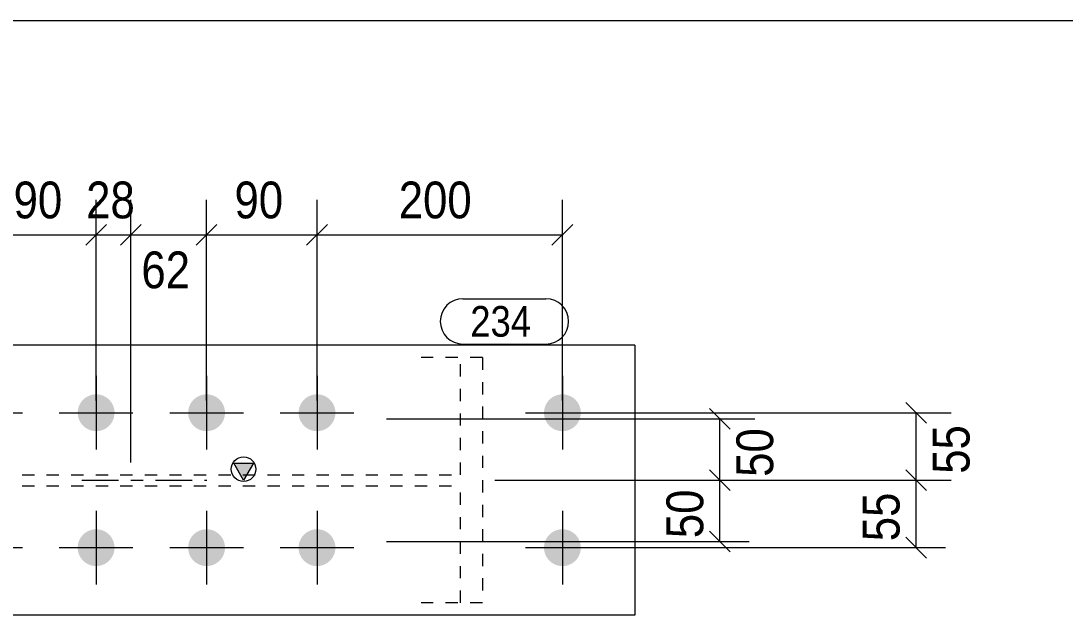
# Model space of a CAD drawing. Header units: millimetres. Extents: x 2 to 579, y 1 to 825.
# Drawn here: x 258.4 to 343.5, y 776.5 to 825 of the extents above; entities that cross this region are included whole.
import ezdxf

# ---------------------------------------------------------------- set-up
doc = ezdxf.new("R2010")
doc.units = ezdxf.units.MM
for name, pattern in [('XKITLINE00', [0]), ('XKITLINE01', [4, 1, -1, 1, -1]), ('XKITLINE02', [4, 2, -2]), ('XKITLINE03', [6, 3, -1, 1, -1])]:
    doc.linetypes.add(name, pattern=pattern)
for name, color, linetype, lineweight in [('Bolt', 3, 'Continuous', 0), ('Dimensions', 7, 'Continuous', 0), ('DrawingSheet', 5, 'Continuous', 0), ('Part', 2, 'Continuous', 0), ('PartMark', 7, 'Continuous', 0)]:
    doc.layers.add(name, color=color, linetype=linetype, lineweight=lineweight)
doc.styles.add('ARIAL', font='ARIAL.TTF')

# ---------------------------------------------------------------- blocks, each defined once
blk = doc.blocks.new('*A38')
at = {"layer": 'Bolt', "color": 3, "linetype": 'XKITLINE02', "lineweight": 0}
for p, q in [((288.239, 792.55), (293.737, 792.55)), ((288.239, 782.55), (293.737, 782.55))]:
    blk.add_line(p, q, dxfattribs=at)
blk = doc.blocks.new('*A39')
at = {"layer": 'Bolt'}
for points in [[(264.608, 794.55), (264.645, 794.548), (264.681, 794.546), (264.718, 794.543), (264.755, 794.539), (264.791, 794.534), (264.827, 794.528), (264.864, 794.521), (264.9, 794.514), (264.935, 794.505), (264.971, 794.496), (265.006, 794.485), (265.041, 794.474), (265.076, 794.462), (265.111, 794.449), (265.145, 794.436), (265.179, 794.421), (265.212, 794.406), (265.245, 794.39), (265.278, 794.373), (265.31, 794.355), (265.342, 794.337), (265.373, 794.317), (265.404, 794.297), (265.435, 794.276), (265.465, 794.255), (265.494, 794.233), (265.523, 794.21), (265.551, 794.186), (265.578, 794.161), (265.605, 794.136), (265.632, 794.111), (265.657, 794.084), (265.682, 794.057), (265.707, 794.03), (265.73, 794.002), (265.753, 793.973), (265.776, 793.944), (265.797, 793.914), (265.818, 793.883), (265.838, 793.852), (265.858, 793.821), (265.876, 793.789), (265.894, 793.757), (265.911, 793.724), (265.927, 793.691), (265.942, 793.658), (265.957, 793.624), (265.97, 793.59), (265.983, 793.555), (265.995, 793.521), (266.006, 793.485), (266.017, 793.45), (266.026, 793.414), (266.035, 793.379), (266.042, 793.343), (266.049, 793.306), (266.055, 793.27), (266.06, 793.234), (266.064, 793.197), (266.067, 793.16), (266.069, 793.124), (266.07, 793.087), (266.071, 793.05), (266.07, 793.013), (266.069, 792.976), (266.067, 792.94), (266.064, 792.903), (266.06, 792.866), (266.055, 792.83), (266.049, 792.794), (266.042, 792.757), (266.035, 792.721), (266.026, 792.686), (266.017, 792.65), (266.006, 792.615), (265.995, 792.579), (265.983, 792.545), (265.97, 792.51), (265.957, 792.476), (265.942, 792.442), (265.927, 792.409), (265.911, 792.376), (265.894, 792.343), (265.876, 792.311), (265.858, 792.279), (265.838, 792.248), (265.818, 792.217), (265.797, 792.186), (265.776, 792.156), (265.753, 792.127), (265.73, 792.098), (265.707, 792.07), (265.682, 792.043), (265.657, 792.016), (265.632, 791.989), (265.605, 791.964), (265.578, 791.939), (265.551, 791.914), (265.523, 791.89), (265.494, 791.867), (265.465, 791.845), (265.435, 791.824), (265.404, 791.803), (265.373, 791.783), (265.342, 791.763), (265.31, 791.745), (265.278, 791.727), (265.245, 791.71), (265.212, 791.694), (265.179, 791.679), (265.145, 791.664), (265.111, 791.651), (265.076, 791.638), (265.041, 791.626), (265.006, 791.615), (264.971, 791.604), (264.935, 791.595), (264.9, 791.586), (264.864, 791.579), (264.827, 791.572), (264.791, 791.566), (264.755, 791.561), (264.718, 791.557), (264.681, 791.554), (264.645, 791.552), (264.608, 791.55), (264.571, 791.55), (264.534, 791.55), (264.497, 791.552), (264.461, 791.554), (264.424, 791.557), (264.387, 791.561), (264.351, 791.566), (264.315, 791.572), (264.278, 791.579), (264.242, 791.586), (264.206, 791.595), (264.171, 791.604), (264.136, 791.615), (264.1, 791.626), (264.066, 791.638), (264.031, 791.651), (263.997, 791.664), (263.963, 791.679), (263.93, 791.694), (263.897, 791.71), (263.864, 791.727), (263.832, 791.745), (263.8, 791.763), (263.768, 791.783), (263.738, 791.803), (263.707, 791.824), (263.677, 791.845), (263.648, 791.867), (263.619, 791.89), (263.591, 791.914), (263.564, 791.939), (263.537, 791.964), (263.51, 791.989), (263.485, 792.016), (263.46, 792.043), (263.435, 792.07), (263.411, 792.098), (263.388, 792.127), (263.366, 792.156), (263.345, 792.186), (263.324, 792.217), (263.304, 792.248), (263.284, 792.279), (263.266, 792.311), (263.248, 792.343), (263.231, 792.376), (263.215, 792.409), (263.2, 792.442), (263.185, 792.476), (263.171, 792.51), (263.159, 792.545), (263.147, 792.579), (263.136, 792.615), (263.125, 792.65), (263.116, 792.686), (263.107, 792.721), (263.1, 792.757), (263.093, 792.794), (263.087, 792.83), (263.082, 792.866), (263.078, 792.903), (263.075, 792.94), (263.073, 792.976), (263.071, 793.013), (263.071, 793.05), (263.071, 793.087), (263.073, 793.124), (263.075, 793.16), (263.078, 793.197), (263.082, 793.234), (263.087, 793.27), (263.093, 793.306), (263.1, 793.343), (263.107, 793.379), (263.116, 793.414), (263.125, 793.45), (263.136, 793.485), (263.147, 793.521), (263.159, 793.555), (263.171, 793.59), (263.185, 793.624), (263.2, 793.658), (263.215, 793.691), (263.231, 793.724), (263.248, 793.757), (263.266, 793.789), (263.284, 793.821), (263.304, 793.852), (263.324, 793.883), (263.345, 793.914), (263.366, 793.944), (263.388, 793.973), (263.411, 794.002), (263.435, 794.03), (263.46, 794.057), (263.485, 794.084), (263.51, 794.111), (263.537, 794.136), (263.564, 794.161), (263.591, 794.186), (263.619, 794.21), (263.648, 794.233), (263.677, 794.255), (263.707, 794.276), (263.738, 794.297), (263.768, 794.317), (263.8, 794.337), (263.832, 794.355), (263.864, 794.373), (263.897, 794.39), (263.93, 794.406), (263.963, 794.421), (263.997, 794.436), (264.031, 794.449), (264.066, 794.462), (264.1, 794.474), (264.136, 794.485), (264.171, 794.496), (264.206, 794.505), (264.242, 794.514), (264.278, 794.521), (264.315, 794.528), (264.351, 794.534), (264.387, 794.539), (264.424, 794.543), (264.461, 794.546), (264.497, 794.548), (264.534, 794.55), (264.571, 794.55)], [(273.608, 794.55), (273.645, 794.548), (273.681, 794.546), (273.718, 794.543), (273.755, 794.539), (273.791, 794.534), (273.827, 794.528), (273.864, 794.521), (273.9, 794.514), (273.935, 794.505), (273.971, 794.496), (274.006, 794.485), (274.041, 794.474), (274.076, 794.462), (274.111, 794.449), (274.145, 794.436), (274.179, 794.421), (274.212, 794.406), (274.245, 794.39), (274.278, 794.373), (274.31, 794.355), (274.342, 794.337), (274.373, 794.317), (274.404, 794.297), (274.435, 794.276), (274.465, 794.255), (274.494, 794.233), (274.523, 794.21), (274.551, 794.186), (274.578, 794.161), (274.605, 794.136), (274.632, 794.111), (274.657, 794.084), (274.682, 794.057), (274.707, 794.03), (274.73, 794.002), (274.753, 793.973), (274.776, 793.944), (274.797, 793.914), (274.818, 793.883), (274.838, 793.852), (274.858, 793.821), (274.876, 793.789), (274.894, 793.757), (274.911, 793.724), (274.927, 793.691), (274.942, 793.658), (274.957, 793.624), (274.97, 793.59), (274.983, 793.555), (274.995, 793.521), (275.006, 793.485), (275.017, 793.45), (275.026, 793.414), (275.035, 793.379), (275.042, 793.343), (275.049, 793.306), (275.055, 793.27), (275.06, 793.234), (275.064, 793.197), (275.067, 793.16), (275.069, 793.124), (275.07, 793.087), (275.071, 793.05), (275.07, 793.013), (275.069, 792.976), (275.067, 792.94), (275.064, 792.903), (275.06, 792.866), (275.055, 792.83), (275.049, 792.794), (275.042, 792.757), (275.035, 792.721), (275.026, 792.686), (275.017, 792.65), (275.006, 792.615), (274.995, 792.579), (274.983, 792.545), (274.97, 792.51), (274.957, 792.476), (274.942, 792.442), (274.927, 792.409), (274.911, 792.376), (274.894, 792.343), (274.876, 792.311), (274.858, 792.279), (274.838, 792.248), (274.818, 792.217), (274.797, 792.186), (274.776, 792.156), (274.753, 792.127), (274.73, 792.098), (274.707, 792.07), (274.682, 792.043), (274.657, 792.016), (274.632, 791.989), (274.605, 791.964), (274.578, 791.939), (274.551, 791.914), (274.523, 791.89), (274.494, 791.867), (274.465, 791.845), (274.435, 791.824), (274.404, 791.803), (274.373, 791.783), (274.342, 791.763), (274.31, 791.745), (274.278, 791.727), (274.245, 791.71), (274.212, 791.694), (274.179, 791.679), (274.145, 791.664), (274.111, 791.651), (274.076, 791.638), (274.041, 791.626), (274.006, 791.615), (273.971, 791.604), (273.935, 791.595), (273.9, 791.586), (273.864, 791.579), (273.827, 791.572), (273.791, 791.566), (273.755, 791.561), (273.718, 791.557), (273.681, 791.554), (273.645, 791.552), (273.608, 791.55), (273.571, 791.55), (273.534, 791.55), (273.497, 791.552), (273.461, 791.554), (273.424, 791.557), (273.387, 791.561), (273.351, 791.566), (273.315, 791.572), (273.278, 791.579), (273.242, 791.586), (273.206, 791.595), (273.171, 791.604), (273.136, 791.615), (273.1, 791.626), (273.066, 791.638), (273.031, 791.651), (272.997, 791.664), (272.963, 791.679), (272.93, 791.694), (272.897, 791.71), (272.864, 791.727), (272.832, 791.745), (272.8, 791.763), (272.768, 791.783), (272.738, 791.803), (272.707, 791.824), (272.677, 791.845), (272.648, 791.867), (272.619, 791.89), (272.591, 791.914), (272.564, 791.939), (272.537, 791.964), (272.51, 791.989), (272.485, 792.016), (272.46, 792.043), (272.435, 792.07), (272.411, 792.098), (272.388, 792.127), (272.366, 792.156), (272.345, 792.186), (272.324, 792.217), (272.304, 792.248), (272.284, 792.279), (272.266, 792.311), (272.248, 792.343), (272.231, 792.376), (272.215, 792.409), (272.2, 792.442), (272.185, 792.476), (272.171, 792.51), (272.159, 792.545), (272.147, 792.579), (272.136, 792.615), (272.125, 792.65), (272.116, 792.686), (272.107, 792.721), (272.1, 792.757), (272.093, 792.794), (272.087, 792.83), (272.082, 792.866), (272.078, 792.903), (272.075, 792.94), (272.073, 792.976), (272.071, 793.013), (272.071, 793.05), (272.071, 793.087), (272.073, 793.124), (272.075, 793.16), (272.078, 793.197), (272.082, 793.234), (272.087, 793.27), (272.093, 793.306), (272.1, 793.343), (272.107, 793.379), (272.116, 793.414), (272.125, 793.45), (272.136, 793.485), (272.147, 793.521), (272.159, 793.555), (272.171, 793.59), (272.185, 793.624), (272.2, 793.658), (272.215, 793.691), (272.231, 793.724), (272.248, 793.757), (272.266, 793.789), (272.284, 793.821), (272.304, 793.852), (272.324, 793.883), (272.345, 793.914), (272.366, 793.944), (272.388, 793.973), (272.411, 794.002), (272.435, 794.03), (272.46, 794.057), (272.485, 794.084), (272.51, 794.111), (272.537, 794.136), (272.564, 794.161), (272.591, 794.186), (272.619, 794.21), (272.648, 794.233), (272.677, 794.255), (272.707, 794.276), (272.738, 794.297), (272.768, 794.317), (272.8, 794.337), (272.832, 794.355), (272.864, 794.373), (272.897, 794.39), (272.93, 794.406), (272.963, 794.421), (272.997, 794.436), (273.031, 794.449), (273.066, 794.462), (273.1, 794.474), (273.136, 794.485), (273.171, 794.496), (273.206, 794.505), (273.242, 794.514), (273.278, 794.521), (273.315, 794.528), (273.351, 794.534), (273.387, 794.539), (273.424, 794.543), (273.461, 794.546), (273.497, 794.548), (273.534, 794.55), (273.571, 794.55)], [(282.608, 794.55), (282.645, 794.548), (282.681, 794.546), (282.718, 794.543), (282.755, 794.539), (282.791, 794.534), (282.827, 794.528), (282.864, 794.521), (282.9, 794.514), (282.935, 794.505), (282.971, 794.496), (283.006, 794.485), (283.041, 794.474), (283.076, 794.462), (283.111, 794.449), (283.145, 794.436), (283.179, 794.421), (283.212, 794.406), (283.245, 794.39), (283.278, 794.373), (283.31, 794.355), (283.342, 794.337), (283.373, 794.317), (283.404, 794.297), (283.435, 794.276), (283.465, 794.255), (283.494, 794.233), (283.523, 794.21), (283.551, 794.186), (283.578, 794.161), (283.605, 794.136), (283.632, 794.111), (283.657, 794.084), (283.682, 794.057), (283.707, 794.03), (283.73, 794.002), (283.753, 793.973), (283.776, 793.944), (283.797, 793.914), (283.818, 793.883), (283.838, 793.852), (283.858, 793.821), (283.876, 793.789), (283.894, 793.757), (283.911, 793.724), (283.927, 793.691), (283.942, 793.658), (283.957, 793.624), (283.97, 793.59), (283.983, 793.555), (283.995, 793.521), (284.006, 793.485), (284.017, 793.45), (284.026, 793.414), (284.035, 793.379), (284.042, 793.343), (284.049, 793.306), (284.055, 793.27), (284.06, 793.234), (284.064, 793.197), (284.067, 793.16), (284.069, 793.124), (284.07, 793.087), (284.071, 793.05), (284.07, 793.013), (284.069, 792.976), (284.067, 792.94), (284.064, 792.903), (284.06, 792.866), (284.055, 792.83), (284.049, 792.794), (284.042, 792.757), (284.035, 792.721), (284.026, 792.686), (284.017, 792.65), (284.006, 792.615), (283.995, 792.579), (283.983, 792.545), (283.97, 792.51), (283.957, 792.476), (283.942, 792.442), (283.927, 792.409), (283.911, 792.376), (283.894, 792.343), (283.876, 792.311), (283.858, 792.279), (283.838, 792.248), (283.818, 792.217), (283.797, 792.186), (283.776, 792.156), (283.753, 792.127), (283.73, 792.098), (283.707, 792.07), (283.682, 792.043), (283.657, 792.016), (283.632, 791.989), (283.605, 791.964), (283.578, 791.939), (283.551, 791.914), (283.523, 791.89), (283.494, 791.867), (283.465, 791.845), (283.435, 791.824), (283.404, 791.803), (283.373, 791.783), (283.342, 791.763), (283.31, 791.745), (283.278, 791.727), (283.245, 791.71), (283.212, 791.694), (283.179, 791.679), (283.145, 791.664), (283.111, 791.651), (283.076, 791.638), (283.041, 791.626), (283.006, 791.615), (282.971, 791.604), (282.935, 791.595), (282.9, 791.586), (282.864, 791.579), (282.827, 791.572), (282.791, 791.566), (282.755, 791.561), (282.718, 791.557), (282.681, 791.554), (282.645, 791.552), (282.608, 791.55), (282.571, 791.55), (282.534, 791.55), (282.497, 791.552), (282.461, 791.554), (282.424, 791.557), (282.387, 791.561), (282.351, 791.566), (282.315, 791.572), (282.278, 791.579), (282.242, 791.586), (282.206, 791.595), (282.171, 791.604), (282.136, 791.615), (282.1, 791.626), (282.066, 791.638), (282.031, 791.651), (281.997, 791.664), (281.963, 791.679), (281.93, 791.694), (281.897, 791.71), (281.864, 791.727), (281.832, 791.745), (281.8, 791.763), (281.768, 791.783), (281.738, 791.803), (281.707, 791.824), (281.677, 791.845), (281.648, 791.867), (281.619, 791.89), (281.591, 791.914), (281.564, 791.939), (281.537, 791.964), (281.51, 791.989), (281.485, 792.016), (281.46, 792.043), (281.435, 792.07), (281.411, 792.098), (281.388, 792.127), (281.366, 792.156), (281.345, 792.186), (281.324, 792.217), (281.304, 792.248), (281.284, 792.279), (281.266, 792.311), (281.248, 792.343), (281.231, 792.376), (281.215, 792.409), (281.2, 792.442), (281.185, 792.476), (281.171, 792.51), (281.159, 792.545), (281.147, 792.579), (281.136, 792.615), (281.125, 792.65), (281.116, 792.686), (281.107, 792.721), (281.1, 792.757), (281.093, 792.794), (281.087, 792.83), (281.082, 792.866), (281.078, 792.903), (281.075, 792.94), (281.073, 792.976), (281.071, 793.013), (281.071, 793.05), (281.071, 793.087), (281.073, 793.124), (281.075, 793.16), (281.078, 793.197), (281.082, 793.234), (281.087, 793.27), (281.093, 793.306), (281.1, 793.343), (281.107, 793.379), (281.116, 793.414), (281.125, 793.45), (281.136, 793.485), (281.147, 793.521), (281.159, 793.555), (281.171, 793.59), (281.185, 793.624), (281.2, 793.658), (281.215, 793.691), (281.231, 793.724), (281.248, 793.757), (281.266, 793.789), (281.284, 793.821), (281.304, 793.852), (281.324, 793.883), (281.345, 793.914), (281.366, 793.944), (281.388, 793.973), (281.411, 794.002), (281.435, 794.03), (281.46, 794.057), (281.485, 794.084), (281.51, 794.111), (281.537, 794.136), (281.564, 794.161), (281.591, 794.186), (281.619, 794.21), (281.648, 794.233), (281.677, 794.255), (281.707, 794.276), (281.738, 794.297), (281.768, 794.317), (281.8, 794.337), (281.832, 794.355), (281.864, 794.373), (281.897, 794.39), (281.93, 794.406), (281.963, 794.421), (281.997, 794.436), (282.031, 794.449), (282.066, 794.462), (282.1, 794.474), (282.136, 794.485), (282.171, 794.496), (282.206, 794.505), (282.242, 794.514), (282.278, 794.521), (282.315, 794.528), (282.351, 794.534), (282.387, 794.539), (282.424, 794.543), (282.461, 794.546), (282.497, 794.548), (282.534, 794.55), (282.571, 794.55)], [(302.608, 794.55), (302.645, 794.548), (302.681, 794.546), (302.718, 794.543), (302.755, 794.539), (302.791, 794.534), (302.827, 794.528), (302.864, 794.521), (302.9, 794.514), (302.935, 794.505), (302.971, 794.496), (303.006, 794.485), (303.041, 794.474), (303.076, 794.462), (303.111, 794.449), (303.145, 794.436), (303.179, 794.421), (303.212, 794.406), (303.245, 794.39), (303.278, 794.373), (303.31, 794.355), (303.342, 794.337), (303.373, 794.317), (303.404, 794.297), (303.435, 794.276), (303.465, 794.255), (303.494, 794.233), (303.523, 794.21), (303.551, 794.186), (303.578, 794.161), (303.605, 794.136), (303.632, 794.111), (303.657, 794.084), (303.682, 794.057), (303.707, 794.03), (303.73, 794.002), (303.753, 793.973), (303.776, 793.944), (303.797, 793.914), (303.818, 793.883), (303.838, 793.852), (303.858, 793.821), (303.876, 793.789), (303.894, 793.757), (303.911, 793.724), (303.927, 793.691), (303.942, 793.658), (303.957, 793.624), (303.97, 793.59), (303.983, 793.555), (303.995, 793.521), (304.006, 793.485), (304.017, 793.45), (304.026, 793.414), (304.035, 793.379), (304.042, 793.343), (304.049, 793.306), (304.055, 793.27), (304.06, 793.234), (304.064, 793.197), (304.067, 793.16), (304.069, 793.124), (304.07, 793.087), (304.071, 793.05), (304.07, 793.013), (304.069, 792.976), (304.067, 792.94), (304.064, 792.903), (304.06, 792.866), (304.055, 792.83), (304.049, 792.794), (304.042, 792.757), (304.035, 792.721), (304.026, 792.686), (304.017, 792.65), (304.006, 792.615), (303.995, 792.579), (303.983, 792.545), (303.97, 792.51), (303.957, 792.476), (303.942, 792.442), (303.927, 792.409), (303.911, 792.376), (303.894, 792.343), (303.876, 792.311), (303.858, 792.279), (303.838, 792.248), (303.818, 792.217), (303.797, 792.186), (303.776, 792.156), (303.753, 792.127), (303.73, 792.098), (303.707, 792.07), (303.682, 792.043), (303.657, 792.016), (303.632, 791.989), (303.605, 791.964), (303.578, 791.939), (303.551, 791.914), (303.523, 791.89), (303.494, 791.867), (303.465, 791.845), (303.435, 791.824), (303.404, 791.803), (303.373, 791.783), (303.342, 791.763), (303.31, 791.745), (303.278, 791.727), (303.245, 791.71), (303.212, 791.694), (303.179, 791.679), (303.145, 791.664), (303.111, 791.651), (303.076, 791.638), (303.041, 791.626), (303.006, 791.615), (302.971, 791.604), (302.935, 791.595), (302.9, 791.586), (302.864, 791.579), (302.827, 791.572), (302.791, 791.566), (302.755, 791.561), (302.718, 791.557), (302.681, 791.554), (302.645, 791.552), (302.608, 791.55), (302.571, 791.55), (302.534, 791.55), (302.497, 791.552), (302.461, 791.554), (302.424, 791.557), (302.387, 791.561), (302.351, 791.566), (302.315, 791.572), (302.278, 791.579), (302.242, 791.586), (302.206, 791.595), (302.171, 791.604), (302.136, 791.615), (302.1, 791.626), (302.066, 791.638), (302.031, 791.651), (301.997, 791.664), (301.963, 791.679), (301.93, 791.694), (301.897, 791.71), (301.864, 791.727), (301.832, 791.745), (301.8, 791.763), (301.768, 791.783), (301.738, 791.803), (301.707, 791.824), (301.677, 791.845), (301.648, 791.867), (301.619, 791.89), (301.591, 791.914), (301.564, 791.939), (301.537, 791.964), (301.51, 791.989), (301.485, 792.016), (301.46, 792.043), (301.435, 792.07), (301.411, 792.098), (301.388, 792.127), (301.366, 792.156), (301.345, 792.186), (301.324, 792.217), (301.304, 792.248), (301.284, 792.279), (301.266, 792.311), (301.248, 792.343), (301.231, 792.376), (301.215, 792.409), (301.2, 792.442), (301.185, 792.476), (301.171, 792.51), (301.159, 792.545), (301.147, 792.579), (301.136, 792.615), (301.125, 792.65), (301.116, 792.686), (301.107, 792.721), (301.1, 792.757), (301.093, 792.794), (301.087, 792.83), (301.082, 792.866), (301.078, 792.903), (301.075, 792.94), (301.073, 792.976), (301.071, 793.013), (301.071, 793.05), (301.071, 793.087), (301.073, 793.124), (301.075, 793.16), (301.078, 793.197), (301.082, 793.234), (301.087, 793.27), (301.093, 793.306), (301.1, 793.343), (301.107, 793.379), (301.116, 793.414), (301.125, 793.45), (301.136, 793.485), (301.147, 793.521), (301.159, 793.555), (301.171, 793.59), (301.185, 793.624), (301.2, 793.658), (301.215, 793.691), (301.231, 793.724), (301.248, 793.757), (301.266, 793.789), (301.284, 793.821), (301.304, 793.852), (301.324, 793.883), (301.345, 793.914), (301.366, 793.944), (301.388, 793.973), (301.411, 794.002), (301.435, 794.03), (301.46, 794.057), (301.485, 794.084), (301.51, 794.111), (301.537, 794.136), (301.564, 794.161), (301.591, 794.186), (301.619, 794.21), (301.648, 794.233), (301.677, 794.255), (301.707, 794.276), (301.738, 794.297), (301.768, 794.317), (301.8, 794.337), (301.832, 794.355), (301.864, 794.373), (301.897, 794.39), (301.93, 794.406), (301.963, 794.421), (301.997, 794.436), (302.031, 794.449), (302.066, 794.462), (302.1, 794.474), (302.136, 794.485), (302.171, 794.496), (302.206, 794.505), (302.242, 794.514), (302.278, 794.521), (302.315, 794.528), (302.351, 794.534), (302.387, 794.539), (302.424, 794.543), (302.461, 794.546), (302.497, 794.548), (302.534, 794.55), (302.571, 794.55)], [(264.608, 783.55), (264.645, 783.548), (264.681, 783.546), (264.718, 783.543), (264.755, 783.539), (264.791, 783.534), (264.827, 783.528), (264.864, 783.521), (264.9, 783.514), (264.935, 783.505), (264.971, 783.496), (265.006, 783.485), (265.041, 783.474), (265.076, 783.462), (265.111, 783.449), (265.145, 783.436), (265.179, 783.421), (265.212, 783.406), (265.245, 783.39), (265.278, 783.373), (265.31, 783.355), (265.342, 783.337), (265.373, 783.317), (265.404, 783.297), (265.435, 783.276), (265.465, 783.255), (265.494, 783.233), (265.523, 783.21), (265.551, 783.186), (265.578, 783.161), (265.605, 783.136), (265.632, 783.111), (265.657, 783.084), (265.682, 783.057), (265.707, 783.03), (265.73, 783.002), (265.753, 782.973), (265.776, 782.944), (265.797, 782.914), (265.818, 782.883), (265.838, 782.852), (265.858, 782.821), (265.876, 782.789), (265.894, 782.757), (265.911, 782.724), (265.927, 782.691), (265.942, 782.658), (265.957, 782.624), (265.97, 782.59), (265.983, 782.555), (265.995, 782.521), (266.006, 782.485), (266.017, 782.45), (266.026, 782.414), (266.035, 782.379), (266.042, 782.343), (266.049, 782.306), (266.055, 782.27), (266.06, 782.234), (266.064, 782.197), (266.067, 782.16), (266.069, 782.124), (266.07, 782.087), (266.071, 782.05), (266.07, 782.013), (266.069, 781.976), (266.067, 781.94), (266.064, 781.903), (266.06, 781.866), (266.055, 781.83), (266.049, 781.794), (266.042, 781.757), (266.035, 781.721), (266.026, 781.686), (266.017, 781.65), (266.006, 781.615), (265.995, 781.579), (265.983, 781.545), (265.97, 781.51), (265.957, 781.476), (265.942, 781.442), (265.927, 781.409), (265.911, 781.376), (265.894, 781.343), (265.876, 781.311), (265.858, 781.279), (265.838, 781.248), (265.818, 781.217), (265.797, 781.186), (265.776, 781.156), (265.753, 781.127), (265.73, 781.098), (265.707, 781.07), (265.682, 781.043), (265.657, 781.016), (265.632, 780.989), (265.605, 780.964), (265.578, 780.939), (265.551, 780.914), (265.523, 780.89), (265.494, 780.867), (265.465, 780.845), (265.435, 780.824), (265.404, 780.803), (265.373, 780.783), (265.342, 780.763), (265.31, 780.745), (265.278, 780.727), (265.245, 780.71), (265.212, 780.694), (265.179, 780.679), (265.145, 780.664), (265.111, 780.651), (265.076, 780.638), (265.041, 780.626), (265.006, 780.615), (264.971, 780.604), (264.935, 780.595), (264.9, 780.586), (264.864, 780.579), (264.827, 780.572), (264.791, 780.566), (264.755, 780.561), (264.718, 780.557), (264.681, 780.554), (264.645, 780.552), (264.608, 780.55), (264.571, 780.55), (264.534, 780.55), (264.497, 780.552), (264.461, 780.554), (264.424, 780.557), (264.387, 780.561), (264.351, 780.566), (264.315, 780.572), (264.278, 780.579), (264.242, 780.586), (264.206, 780.595), (264.171, 780.604), (264.136, 780.615), (264.1, 780.626), (264.066, 780.638), (264.031, 780.651), (263.997, 780.664), (263.963, 780.679), (263.93, 780.694), (263.897, 780.71), (263.864, 780.727), (263.832, 780.745), (263.8, 780.763), (263.768, 780.783), (263.738, 780.803), (263.707, 780.824), (263.677, 780.845), (263.648, 780.867), (263.619, 780.89), (263.591, 780.914), (263.564, 780.939), (263.537, 780.964), (263.51, 780.989), (263.485, 781.016), (263.46, 781.043), (263.435, 781.07), (263.411, 781.098), (263.388, 781.127), (263.366, 781.156), (263.345, 781.186), (263.324, 781.217), (263.304, 781.248), (263.284, 781.279), (263.266, 781.311), (263.248, 781.343), (263.231, 781.376), (263.215, 781.409), (263.2, 781.442), (263.185, 781.476), (263.171, 781.51), (263.159, 781.545), (263.147, 781.579), (263.136, 781.615), (263.125, 781.65), (263.116, 781.686), (263.107, 781.721), (263.1, 781.757), (263.093, 781.794), (263.087, 781.83), (263.082, 781.866), (263.078, 781.903), (263.075, 781.94), (263.073, 781.976), (263.071, 782.013), (263.071, 782.05), (263.071, 782.087), (263.073, 782.124), (263.075, 782.16), (263.078, 782.197), (263.082, 782.234), (263.087, 782.27), (263.093, 782.306), (263.1, 782.343), (263.107, 782.379), (263.116, 782.414), (263.125, 782.45), (263.136, 782.485), (263.147, 782.521), (263.159, 782.555), (263.171, 782.59), (263.185, 782.624), (263.2, 782.658), (263.215, 782.691), (263.231, 782.724), (263.248, 782.757), (263.266, 782.789), (263.284, 782.821), (263.304, 782.852), (263.324, 782.883), (263.345, 782.914), (263.366, 782.944), (263.388, 782.973), (263.411, 783.002), (263.435, 783.03), (263.46, 783.057), (263.485, 783.084), (263.51, 783.111), (263.537, 783.136), (263.564, 783.161), (263.591, 783.186), (263.619, 783.21), (263.648, 783.233), (263.677, 783.255), (263.707, 783.276), (263.738, 783.297), (263.768, 783.317), (263.8, 783.337), (263.832, 783.355), (263.864, 783.373), (263.897, 783.39), (263.93, 783.406), (263.963, 783.421), (263.997, 783.436), (264.031, 783.449), (264.066, 783.462), (264.1, 783.474), (264.136, 783.485), (264.171, 783.496), (264.206, 783.505), (264.242, 783.514), (264.278, 783.521), (264.315, 783.528), (264.351, 783.534), (264.387, 783.539), (264.424, 783.543), (264.461, 783.546), (264.497, 783.548), (264.534, 783.55), (264.571, 783.55)], [(273.608, 783.55), (273.645, 783.548), (273.681, 783.546), (273.718, 783.543), (273.755, 783.539), (273.791, 783.534), (273.827, 783.528), (273.864, 783.521), (273.9, 783.514), (273.935, 783.505), (273.971, 783.496), (274.006, 783.485), (274.041, 783.474), (274.076, 783.462), (274.111, 783.449), (274.145, 783.436), (274.179, 783.421), (274.212, 783.406), (274.245, 783.39), (274.278, 783.373), (274.31, 783.355), (274.342, 783.337), (274.373, 783.317), (274.404, 783.297), (274.435, 783.276), (274.465, 783.255), (274.494, 783.233), (274.523, 783.21), (274.551, 783.186), (274.578, 783.161), (274.605, 783.136), (274.632, 783.111), (274.657, 783.084), (274.682, 783.057), (274.707, 783.03), (274.73, 783.002), (274.753, 782.973), (274.776, 782.944), (274.797, 782.914), (274.818, 782.883), (274.838, 782.852), (274.858, 782.821), (274.876, 782.789), (274.894, 782.757), (274.911, 782.724), (274.927, 782.691), (274.942, 782.658), (274.957, 782.624), (274.97, 782.59), (274.983, 782.555), (274.995, 782.521), (275.006, 782.485), (275.017, 782.45), (275.026, 782.414), (275.035, 782.379), (275.042, 782.343), (275.049, 782.306), (275.055, 782.27), (275.06, 782.234), (275.064, 782.197), (275.067, 782.16), (275.069, 782.124), (275.07, 782.087), (275.071, 782.05), (275.07, 782.013), (275.069, 781.976), (275.067, 781.94), (275.064, 781.903), (275.06, 781.866), (275.055, 781.83), (275.049, 781.794), (275.042, 781.757), (275.035, 781.721), (275.026, 781.686), (275.017, 781.65), (275.006, 781.615), (274.995, 781.579), (274.983, 781.545), (274.97, 781.51), (274.957, 781.476), (274.942, 781.442), (274.927, 781.409), (274.911, 781.376), (274.894, 781.343), (274.876, 781.311), (274.858, 781.279), (274.838, 781.248), (274.818, 781.217), (274.797, 781.186), (274.776, 781.156), (274.753, 781.127), (274.73, 781.098), (274.707, 781.07), (274.682, 781.043), (274.657, 781.016), (274.632, 780.989), (274.605, 780.964), (274.578, 780.939), (274.551, 780.914), (274.523, 780.89), (274.494, 780.867), (274.465, 780.845), (274.435, 780.824), (274.404, 780.803), (274.373, 780.783), (274.342, 780.763), (274.31, 780.745), (274.278, 780.727), (274.245, 780.71), (274.212, 780.694), (274.179, 780.679), (274.145, 780.664), (274.111, 780.651), (274.076, 780.638), (274.041, 780.626), (274.006, 780.615), (273.971, 780.604), (273.935, 780.595), (273.9, 780.586), (273.864, 780.579), (273.827, 780.572), (273.791, 780.566), (273.755, 780.561), (273.718, 780.557), (273.681, 780.554), (273.645, 780.552), (273.608, 780.55), (273.571, 780.55), (273.534, 780.55), (273.497, 780.552), (273.461, 780.554), (273.424, 780.557), (273.387, 780.561), (273.351, 780.566), (273.315, 780.572), (273.278, 780.579), (273.242, 780.586), (273.206, 780.595), (273.171, 780.604), (273.136, 780.615), (273.1, 780.626), (273.066, 780.638), (273.031, 780.651), (272.997, 780.664), (272.963, 780.679), (272.93, 780.694), (272.897, 780.71), (272.864, 780.727), (272.832, 780.745), (272.8, 780.763), (272.768, 780.783), (272.738, 780.803), (272.707, 780.824), (272.677, 780.845), (272.648, 780.867), (272.619, 780.89), (272.591, 780.914), (272.564, 780.939), (272.537, 780.964), (272.51, 780.989), (272.485, 781.016), (272.46, 781.043), (272.435, 781.07), (272.411, 781.098), (272.388, 781.127), (272.366, 781.156), (272.345, 781.186), (272.324, 781.217), (272.304, 781.248), (272.284, 781.279), (272.266, 781.311), (272.248, 781.343), (272.231, 781.376), (272.215, 781.409), (272.2, 781.442), (272.185, 781.476), (272.171, 781.51), (272.159, 781.545), (272.147, 781.579), (272.136, 781.615), (272.125, 781.65), (272.116, 781.686), (272.107, 781.721), (272.1, 781.757), (272.093, 781.794), (272.087, 781.83), (272.082, 781.866), (272.078, 781.903), (272.075, 781.94), (272.073, 781.976), (272.071, 782.013), (272.071, 782.05), (272.071, 782.087), (272.073, 782.124), (272.075, 782.16), (272.078, 782.197), (272.082, 782.234), (272.087, 782.27), (272.093, 782.306), (272.1, 782.343), (272.107, 782.379), (272.116, 782.414), (272.125, 782.45), (272.136, 782.485), (272.147, 782.521), (272.159, 782.555), (272.171, 782.59), (272.185, 782.624), (272.2, 782.658), (272.215, 782.691), (272.231, 782.724), (272.248, 782.757), (272.266, 782.789), (272.284, 782.821), (272.304, 782.852), (272.324, 782.883), (272.345, 782.914), (272.366, 782.944), (272.388, 782.973), (272.411, 783.002), (272.435, 783.03), (272.46, 783.057), (272.485, 783.084), (272.51, 783.111), (272.537, 783.136), (272.564, 783.161), (272.591, 783.186), (272.619, 783.21), (272.648, 783.233), (272.677, 783.255), (272.707, 783.276), (272.738, 783.297), (272.768, 783.317), (272.8, 783.337), (272.832, 783.355), (272.864, 783.373), (272.897, 783.39), (272.93, 783.406), (272.963, 783.421), (272.997, 783.436), (273.031, 783.449), (273.066, 783.462), (273.1, 783.474), (273.136, 783.485), (273.171, 783.496), (273.206, 783.505), (273.242, 783.514), (273.278, 783.521), (273.315, 783.528), (273.351, 783.534), (273.387, 783.539), (273.424, 783.543), (273.461, 783.546), (273.497, 783.548), (273.534, 783.55), (273.571, 783.55)], [(282.608, 783.55), (282.645, 783.548), (282.681, 783.546), (282.718, 783.543), (282.755, 783.539), (282.791, 783.534), (282.827, 783.528), (282.864, 783.521), (282.9, 783.514), (282.935, 783.505), (282.971, 783.496), (283.006, 783.485), (283.041, 783.474), (283.076, 783.462), (283.111, 783.449), (283.145, 783.436), (283.179, 783.421), (283.212, 783.406), (283.245, 783.39), (283.278, 783.373), (283.31, 783.355), (283.342, 783.337), (283.373, 783.317), (283.404, 783.297), (283.435, 783.276), (283.465, 783.255), (283.494, 783.233), (283.523, 783.21), (283.551, 783.186), (283.578, 783.161), (283.605, 783.136), (283.632, 783.111), (283.657, 783.084), (283.682, 783.057), (283.707, 783.03), (283.73, 783.002), (283.753, 782.973), (283.776, 782.944), (283.797, 782.914), (283.818, 782.883), (283.838, 782.852), (283.858, 782.821), (283.876, 782.789), (283.894, 782.757), (283.911, 782.724), (283.927, 782.691), (283.942, 782.658), (283.957, 782.624), (283.97, 782.59), (283.983, 782.555), (283.995, 782.521), (284.006, 782.485), (284.017, 782.45), (284.026, 782.414), (284.035, 782.379), (284.042, 782.343), (284.049, 782.306), (284.055, 782.27), (284.06, 782.234), (284.064, 782.197), (284.067, 782.16), (284.069, 782.124), (284.07, 782.087), (284.071, 782.05), (284.07, 782.013), (284.069, 781.976), (284.067, 781.94), (284.064, 781.903), (284.06, 781.866), (284.055, 781.83), (284.049, 781.794), (284.042, 781.757), (284.035, 781.721), (284.026, 781.686), (284.017, 781.65), (284.006, 781.615), (283.995, 781.579), (283.983, 781.545), (283.97, 781.51), (283.957, 781.476), (283.942, 781.442), (283.927, 781.409), (283.911, 781.376), (283.894, 781.343), (283.876, 781.311), (283.858, 781.279), (283.838, 781.248), (283.818, 781.217), (283.797, 781.186), (283.776, 781.156), (283.753, 781.127), (283.73, 781.098), (283.707, 781.07), (283.682, 781.043), (283.657, 781.016), (283.632, 780.989), (283.605, 780.964), (283.578, 780.939), (283.551, 780.914), (283.523, 780.89), (283.494, 780.867), (283.465, 780.845), (283.435, 780.824), (283.404, 780.803), (283.373, 780.783), (283.342, 780.763), (283.31, 780.745), (283.278, 780.727), (283.245, 780.71), (283.212, 780.694), (283.179, 780.679), (283.145, 780.664), (283.111, 780.651), (283.076, 780.638), (283.041, 780.626), (283.006, 780.615), (282.971, 780.604), (282.935, 780.595), (282.9, 780.586), (282.864, 780.579), (282.827, 780.572), (282.791, 780.566), (282.755, 780.561), (282.718, 780.557), (282.681, 780.554), (282.645, 780.552), (282.608, 780.55), (282.571, 780.55), (282.534, 780.55), (282.497, 780.552), (282.461, 780.554), (282.424, 780.557), (282.387, 780.561), (282.351, 780.566), (282.315, 780.572), (282.278, 780.579), (282.242, 780.586), (282.206, 780.595), (282.171, 780.604), (282.136, 780.615), (282.1, 780.626), (282.066, 780.638), (282.031, 780.651), (281.997, 780.664), (281.963, 780.679), (281.93, 780.694), (281.897, 780.71), (281.864, 780.727), (281.832, 780.745), (281.8, 780.763), (281.768, 780.783), (281.738, 780.803), (281.707, 780.824), (281.677, 780.845), (281.648, 780.867), (281.619, 780.89), (281.591, 780.914), (281.564, 780.939), (281.537, 780.964), (281.51, 780.989), (281.485, 781.016), (281.46, 781.043), (281.435, 781.07), (281.411, 781.098), (281.388, 781.127), (281.366, 781.156), (281.345, 781.186), (281.324, 781.217), (281.304, 781.248), (281.284, 781.279), (281.266, 781.311), (281.248, 781.343), (281.231, 781.376), (281.215, 781.409), (281.2, 781.442), (281.185, 781.476), (281.171, 781.51), (281.159, 781.545), (281.147, 781.579), (281.136, 781.615), (281.125, 781.65), (281.116, 781.686), (281.107, 781.721), (281.1, 781.757), (281.093, 781.794), (281.087, 781.83), (281.082, 781.866), (281.078, 781.903), (281.075, 781.94), (281.073, 781.976), (281.071, 782.013), (281.071, 782.05), (281.071, 782.087), (281.073, 782.124), (281.075, 782.16), (281.078, 782.197), (281.082, 782.234), (281.087, 782.27), (281.093, 782.306), (281.1, 782.343), (281.107, 782.379), (281.116, 782.414), (281.125, 782.45), (281.136, 782.485), (281.147, 782.521), (281.159, 782.555), (281.171, 782.59), (281.185, 782.624), (281.2, 782.658), (281.215, 782.691), (281.231, 782.724), (281.248, 782.757), (281.266, 782.789), (281.284, 782.821), (281.304, 782.852), (281.324, 782.883), (281.345, 782.914), (281.366, 782.944), (281.388, 782.973), (281.411, 783.002), (281.435, 783.03), (281.46, 783.057), (281.485, 783.084), (281.51, 783.111), (281.537, 783.136), (281.564, 783.161), (281.591, 783.186), (281.619, 783.21), (281.648, 783.233), (281.677, 783.255), (281.707, 783.276), (281.738, 783.297), (281.768, 783.317), (281.8, 783.337), (281.832, 783.355), (281.864, 783.373), (281.897, 783.39), (281.93, 783.406), (281.963, 783.421), (281.997, 783.436), (282.031, 783.449), (282.066, 783.462), (282.1, 783.474), (282.136, 783.485), (282.171, 783.496), (282.206, 783.505), (282.242, 783.514), (282.278, 783.521), (282.315, 783.528), (282.351, 783.534), (282.387, 783.539), (282.424, 783.543), (282.461, 783.546), (282.497, 783.548), (282.534, 783.55), (282.571, 783.55)], [(302.608, 783.55), (302.645, 783.548), (302.681, 783.546), (302.718, 783.543), (302.755, 783.539), (302.791, 783.534), (302.827, 783.528), (302.864, 783.521), (302.9, 783.514), (302.935, 783.505), (302.971, 783.496), (303.006, 783.485), (303.041, 783.474), (303.076, 783.462), (303.111, 783.449), (303.145, 783.436), (303.179, 783.421), (303.212, 783.406), (303.245, 783.39), (303.278, 783.373), (303.31, 783.355), (303.342, 783.337), (303.373, 783.317), (303.404, 783.297), (303.435, 783.276), (303.465, 783.255), (303.494, 783.233), (303.523, 783.21), (303.551, 783.186), (303.578, 783.161), (303.605, 783.136), (303.632, 783.111), (303.657, 783.084), (303.682, 783.057), (303.707, 783.03), (303.73, 783.002), (303.753, 782.973), (303.776, 782.944), (303.797, 782.914), (303.818, 782.883), (303.838, 782.852), (303.858, 782.821), (303.876, 782.789), (303.894, 782.757), (303.911, 782.724), (303.927, 782.691), (303.942, 782.658), (303.957, 782.624), (303.97, 782.59), (303.983, 782.555), (303.995, 782.521), (304.006, 782.485), (304.017, 782.45), (304.026, 782.414), (304.035, 782.379), (304.042, 782.343), (304.049, 782.306), (304.055, 782.27), (304.06, 782.234), (304.064, 782.197), (304.067, 782.16), (304.069, 782.124), (304.07, 782.087), (304.071, 782.05), (304.07, 782.013), (304.069, 781.976), (304.067, 781.94), (304.064, 781.903), (304.06, 781.866), (304.055, 781.83), (304.049, 781.794), (304.042, 781.757), (304.035, 781.721), (304.026, 781.686), (304.017, 781.65), (304.006, 781.615), (303.995, 781.579), (303.983, 781.545), (303.97, 781.51), (303.957, 781.476), (303.942, 781.442), (303.927, 781.409), (303.911, 781.376), (303.894, 781.343), (303.876, 781.311), (303.858, 781.279), (303.838, 781.248), (303.818, 781.217), (303.797, 781.186), (303.776, 781.156), (303.753, 781.127), (303.73, 781.098), (303.707, 781.07), (303.682, 781.043), (303.657, 781.016), (303.632, 780.989), (303.605, 780.964), (303.578, 780.939), (303.551, 780.914), (303.523, 780.89), (303.494, 780.867), (303.465, 780.845), (303.435, 780.824), (303.404, 780.803), (303.373, 780.783), (303.342, 780.763), (303.31, 780.745), (303.278, 780.727), (303.245, 780.71), (303.212, 780.694), (303.179, 780.679), (303.145, 780.664), (303.111, 780.651), (303.076, 780.638), (303.041, 780.626), (303.006, 780.615), (302.971, 780.604), (302.935, 780.595), (302.9, 780.586), (302.864, 780.579), (302.827, 780.572), (302.791, 780.566), (302.755, 780.561), (302.718, 780.557), (302.681, 780.554), (302.645, 780.552), (302.608, 780.55), (302.571, 780.55), (302.534, 780.55), (302.497, 780.552), (302.461, 780.554), (302.424, 780.557), (302.387, 780.561), (302.351, 780.566), (302.315, 780.572), (302.278, 780.579), (302.242, 780.586), (302.206, 780.595), (302.171, 780.604), (302.136, 780.615), (302.1, 780.626), (302.066, 780.638), (302.031, 780.651), (301.997, 780.664), (301.963, 780.679), (301.93, 780.694), (301.897, 780.71), (301.864, 780.727), (301.832, 780.745), (301.8, 780.763), (301.768, 780.783), (301.738, 780.803), (301.707, 780.824), (301.677, 780.845), (301.648, 780.867), (301.619, 780.89), (301.591, 780.914), (301.564, 780.939), (301.537, 780.964), (301.51, 780.989), (301.485, 781.016), (301.46, 781.043), (301.435, 781.07), (301.411, 781.098), (301.388, 781.127), (301.366, 781.156), (301.345, 781.186), (301.324, 781.217), (301.304, 781.248), (301.284, 781.279), (301.266, 781.311), (301.248, 781.343), (301.231, 781.376), (301.215, 781.409), (301.2, 781.442), (301.185, 781.476), (301.171, 781.51), (301.159, 781.545), (301.147, 781.579), (301.136, 781.615), (301.125, 781.65), (301.116, 781.686), (301.107, 781.721), (301.1, 781.757), (301.093, 781.794), (301.087, 781.83), (301.082, 781.866), (301.078, 781.903), (301.075, 781.94), (301.073, 781.976), (301.071, 782.013), (301.071, 782.05), (301.071, 782.087), (301.073, 782.124), (301.075, 782.16), (301.078, 782.197), (301.082, 782.234), (301.087, 782.27), (301.093, 782.306), (301.1, 782.343), (301.107, 782.379), (301.116, 782.414), (301.125, 782.45), (301.136, 782.485), (301.147, 782.521), (301.159, 782.555), (301.171, 782.59), (301.185, 782.624), (301.2, 782.658), (301.215, 782.691), (301.231, 782.724), (301.248, 782.757), (301.266, 782.789), (301.284, 782.821), (301.304, 782.852), (301.324, 782.883), (301.345, 782.914), (301.366, 782.944), (301.388, 782.973), (301.411, 783.002), (301.435, 783.03), (301.46, 783.057), (301.485, 783.084), (301.51, 783.111), (301.537, 783.136), (301.564, 783.161), (301.591, 783.186), (301.619, 783.21), (301.648, 783.233), (301.677, 783.255), (301.707, 783.276), (301.738, 783.297), (301.768, 783.317), (301.8, 783.337), (301.832, 783.355), (301.864, 783.373), (301.897, 783.39), (301.93, 783.406), (301.963, 783.421), (301.997, 783.436), (302.031, 783.449), (302.066, 783.462), (302.1, 783.474), (302.136, 783.485), (302.171, 783.496), (302.206, 783.505), (302.242, 783.514), (302.278, 783.521), (302.315, 783.528), (302.351, 783.534), (302.387, 783.539), (302.424, 783.543), (302.461, 783.546), (302.497, 783.548), (302.534, 783.55), (302.571, 783.55)]]:
    blk.add_hatch(color=3, dxfattribs=at).paths.add_polyline_path(points, flags=17)
at = {"layer": 'Bolt', "color": 3, "linetype": 'XKITLINE00', "lineweight": 0}
for p, q in [((264.571, 796.05), (264.571, 790.05)), ((273.571, 796.05), (273.571, 790.05)), ((282.571, 796.05), (282.571, 790.05)), ((302.571, 796.05), (302.571, 790.05)), ((252.571, 793.05), (258.571, 793.05)), ((261.571, 793.05), (267.571, 793.05)), ((270.571, 793.05), (276.571, 793.05)), ((279.571, 793.05), (285.571, 793.05)), ((299.571, 793.05), (305.571, 793.05)), ((264.571, 785.05), (264.571, 779.05)), ((273.571, 785.05), (273.571, 779.05)), ((282.571, 785.05), (282.571, 779.05)), ((302.571, 785.05), (302.571, 779.05)), ((252.571, 782.05), (258.571, 782.05)), ((261.571, 782.05), (267.571, 782.05)), ((270.571, 782.05), (276.571, 782.05)), ((279.571, 782.05), (285.571, 782.05)), ((299.571, 782.05), (305.571, 782.05))]:
    blk.add_line(p, q, dxfattribs=at)
blk = doc.blocks.new('*A40')
at = {"layer": 'Part'}
blk.add_hatch(color=2, dxfattribs=at).paths.add_polyline_path([(275.784, 788.95), (277.384, 788.95), (276.584, 787.55)], flags=17)
at = {"layer": 'Part', "color": 7, "linetype": 'XKITLINE01', "lineweight": 0}
for p, q in [((234.755, 797.55), (240.532, 797.55)), ((238.749, 777.55), (238.749, 797.55)), ((240.532, 788), (240.532, 797.55)), ((296.051, 797.55), (290.274, 797.55)), ((294.268, 788), (294.268, 797.55)), ((296.051, 797.55), (296.051, 777.55)), ((236.538, 788), (294.268, 788)), ((236.538, 787.1), (294.268, 787.1)), ((240.532, 777.55), (240.532, 787.1)), ((294.268, 777.55), (294.268, 787.1)), ((234.755, 777.55), (240.532, 777.55)), ((296.051, 777.55), (290.274, 777.55))]:
    blk.add_line(p, q, dxfattribs=at)
at = {"layer": 'Part', "color": 2, "linetype": 'XKITLINE00', "lineweight": 0}
for p, q in [((276.584, 787.55), (275.784, 788.95)), ((275.784, 788.95), (277.384, 788.95)), ((277.384, 788.95), (276.584, 787.55))]:
    blk.add_line(p, q, dxfattribs=at)
at = {"layer": 'Part', "color": 7, "linetype": 'XKITLINE03', "lineweight": 0}
blk.add_line((263.406, 787.55), (273.591, 787.55), dxfattribs=at)
at = {"layer": 'Part', "color": 2, "linetype": 'XKITLINE00', "lineweight": 0}
blk.add_circle((276.584, 788.45), 1, dxfattribs=at)
blk = doc.blocks.new('*A41')
at = {"layer": 'Part', "color": 2, "linetype": 'XKITLINE00', "lineweight": 0}
for p, q in [((308.476, 798.55), (175.474, 798.55)), ((308.476, 798.55), (308.476, 776.55)), ((308.476, 776.55), (175.474, 776.55))]:
    blk.add_line(p, q, dxfattribs=at)
blk = doc.blocks.new('*A51')
at = {"layer": 'DrawingSheet', "color": 5, "linetype": 'XKITLINE00', "lineweight": 0}
blk.add_line((579, 825), (5, 825), dxfattribs=at)
blk = doc.blocks.new('*A130')
at = {"layer": 'Dimensions', "color": 7, "linetype": 'XKITLINE00', "lineweight": 0}
for p, q in [((255.571, 794.05), (255.571, 810.4)), ((264.571, 794.05), (264.571, 810.4)), ((256.419, 808.399), (254.722, 806.701)), ((265.419, 808.399), (263.722, 806.701)), ((255.571, 807.55), (264.571, 807.55))]:
    blk.add_line(p, q, dxfattribs=at)
at = {"layer": 'Dimensions', "color": 3}
for p in [(255.571, 807.55), (264.571, 807.55)]:
    blk.add_point(p, dxfattribs=at)
at = {"layer": 'Dimensions', "color": 3, "style": 'ARIAL', "width": 0.85}
blk.add_text('90', height=3, dxfattribs=at).set_placement((257.846, 808.9))
blk = doc.blocks.new('*A131')
at = {"layer": 'Dimensions', "color": 7, "linetype": 'XKITLINE00', "lineweight": 0}
for p, q in [((264.571, 794.05), (264.571, 810.4)), ((267.4, 789), (267.4, 810.4)), ((265.419, 808.399), (263.722, 806.701)), ((268.249, 808.399), (266.551, 806.701)), ((264.571, 807.55), (267.4, 807.55))]:
    blk.add_line(p, q, dxfattribs=at)
at = {"layer": 'Dimensions', "color": 3}
for p in [(264.571, 807.55), (267.4, 807.55)]:
    blk.add_point(p, dxfattribs=at)
at = {"layer": 'Dimensions', "color": 3, "style": 'ARIAL', "width": 0.85}
blk.add_text('28', height=3, dxfattribs=at).set_placement((263.76, 808.9))
blk = doc.blocks.new('*A132')
at = {"layer": 'Dimensions', "color": 7, "linetype": 'XKITLINE00', "lineweight": 0}
for p, q in [((267.4, 789), (267.4, 809.95)), ((273.571, 794.05), (273.571, 809.95)), ((268.249, 808.399), (266.551, 806.701)), ((274.419, 808.399), (272.722, 806.701)), ((267.4, 807.55), (273.571, 807.55))]:
    blk.add_line(p, q, dxfattribs=at)
at = {"layer": 'Dimensions', "color": 3}
for p in [(267.4, 807.55), (273.571, 807.55)]:
    blk.add_point(p, dxfattribs=at)
at = {"layer": 'Dimensions', "color": 3, "style": 'ARIAL', "width": 0.85}
blk.add_text('62', height=3, dxfattribs=at).set_placement((268.26, 803.2))
blk = doc.blocks.new('*A133')
at = {"layer": 'Dimensions', "color": 7, "linetype": 'XKITLINE00', "lineweight": 0}
for p, q in [((273.571, 794.05), (273.571, 810.4)), ((282.571, 794.05), (282.571, 810.4)), ((274.419, 808.399), (272.722, 806.701)), ((283.419, 808.399), (281.722, 806.701)), ((273.571, 807.55), (282.571, 807.55))]:
    blk.add_line(p, q, dxfattribs=at)
at = {"layer": 'Dimensions', "color": 3}
for p in [(273.571, 807.55), (282.571, 807.55)]:
    blk.add_point(p, dxfattribs=at)
at = {"layer": 'Dimensions', "color": 3, "style": 'ARIAL', "width": 0.85}
blk.add_text('90', height=3, dxfattribs=at).set_placement((275.846, 808.9))
blk = doc.blocks.new('*A134')
at = {"layer": 'Dimensions', "color": 7, "linetype": 'XKITLINE00', "lineweight": 0}
for p, q in [((282.571, 794.05), (282.571, 810.4)), ((302.571, 794.05), (302.571, 810.4)), ((283.419, 808.399), (281.722, 806.701)), ((303.419, 808.399), (301.722, 806.701)), ((282.571, 807.55), (302.571, 807.55))]:
    blk.add_line(p, q, dxfattribs=at)
at = {"layer": 'Dimensions', "color": 3}
for p in [(282.571, 807.55), (302.571, 807.55)]:
    blk.add_point(p, dxfattribs=at)
at = {"layer": 'Dimensions', "color": 3, "style": 'ARIAL', "width": 0.85}
blk.add_text('200', height=3, dxfattribs=at).set_placement((289.233, 808.9))
blk = doc.blocks.new('*A135')
at = {"layer": 'Dimensions', "color": 7, "linetype": 'XKITLINE00', "lineweight": 0}
for p, q in [((330.551, 788.399), (332.249, 786.701)), ((297.051, 787.55), (333.8, 787.55)), ((331.4, 782.05), (331.4, 787.55)), ((330.551, 782.899), (332.249, 781.201)), ((303.571, 782.05), (333.8, 782.05))]:
    blk.add_line(p, q, dxfattribs=at)
at = {"layer": 'Dimensions', "color": 3}
for p in [(331.4, 787.55), (331.4, 782.05)]:
    blk.add_point(p, dxfattribs=at)
at = {"layer": 'Dimensions', "color": 3, "style": 'ARIAL', "width": 0.85}
blk.add_text('55', height=3, rotation=90.00021, dxfattribs=at).set_placement((330.05, 782.575))
blk = doc.blocks.new('*A136')
at = {"layer": 'Dimensions', "color": 7, "linetype": 'XKITLINE00', "lineweight": 0}
for p, q in [((330.551, 793.899), (332.249, 792.201)), ((303.571, 793.05), (334.25, 793.05)), ((331.4, 787.55), (331.4, 793.05)), ((330.551, 788.399), (332.249, 786.701)), ((297.051, 787.55), (334.25, 787.55))]:
    blk.add_line(p, q, dxfattribs=at)
at = {"layer": 'Dimensions', "color": 3}
for p in [(331.4, 793.05), (331.4, 787.55)]:
    blk.add_point(p, dxfattribs=at)
at = {"layer": 'Dimensions', "color": 3, "style": 'ARIAL', "width": 0.85}
blk.add_text('55', height=3, rotation=90.00021, dxfattribs=at).set_placement((335.75, 788.075))
blk = doc.blocks.new('*A137')
at = {"layer": 'Dimensions', "color": 7, "linetype": 'XKITLINE00', "lineweight": 0}
for p, q in [((314.551, 788.399), (316.249, 786.701)), ((297.051, 787.55), (317.8, 787.55)), ((315.4, 782.55), (315.4, 787.55)), ((314.551, 783.399), (316.249, 781.701)), ((289.239, 782.55), (317.8, 782.55))]:
    blk.add_line(p, q, dxfattribs=at)
at = {"layer": 'Dimensions', "color": 3}
for p in [(315.4, 787.55), (315.4, 782.55)]:
    blk.add_point(p, dxfattribs=at)
at = {"layer": 'Dimensions', "color": 3, "style": 'ARIAL', "width": 0.85}
blk.add_text('50', height=3, rotation=90.00021, dxfattribs=at).set_placement((314.05, 782.825))
blk = doc.blocks.new('*A138')
at = {"layer": 'Dimensions', "color": 7, "linetype": 'XKITLINE00', "lineweight": 0}
for p, q in [((314.551, 793.399), (316.249, 791.701)), ((289.239, 792.55), (318.25, 792.55)), ((315.4, 787.55), (315.4, 792.55)), ((314.551, 788.399), (316.249, 786.701)), ((297.051, 787.55), (318.25, 787.55))]:
    blk.add_line(p, q, dxfattribs=at)
at = {"layer": 'Dimensions', "color": 3}
for p in [(315.4, 792.55), (315.4, 787.55)]:
    blk.add_point(p, dxfattribs=at)
at = {"layer": 'Dimensions', "color": 3, "style": 'ARIAL', "width": 0.85}
blk.add_text('50', height=3, rotation=90.00021, dxfattribs=at).set_placement((319.75, 787.825))
blk = doc.blocks.new('*A142')
at = {"layer": 'PartMark', "color": 7, "linetype": 'XKITLINE00', "lineweight": 0}
for p, q in [((294.463, 802.35), (301.226, 802.35)), ((294.463, 798.65), (301.226, 798.65))]:
    blk.add_line(p, q, dxfattribs=at)
for centre, start, end in [((294.463, 800.5), 90, 270), ((301.226, 800.5), 270, 90)]:
    blk.add_arc(centre, 1.85, start, end, dxfattribs=at)
at = {"layer": 'PartMark', "color": 3, "style": 'ARIAL', "width": 0.85}
blk.add_text('234', height=2.5, dxfattribs=at).set_placement((295.063, 799.25))

msp = doc.modelspace()

# ---------------------------------------------------------------- block references
at = {"lineweight": 0}
for name in ['*A51', '*A130', '*A131', '*A133', '*A134', '*A132', '*A142', '*A41', '*A39', '*A138', '*A136', '*A38', '*A137', '*A135']:
    msp.add_blockref(name, (0, 0), dxfattribs=at)
at = {"layer": 'Part', "lineweight": 0}
msp.add_blockref('*A40', (0, 0), dxfattribs=at)

doc.saveas('drawing.dxf')
